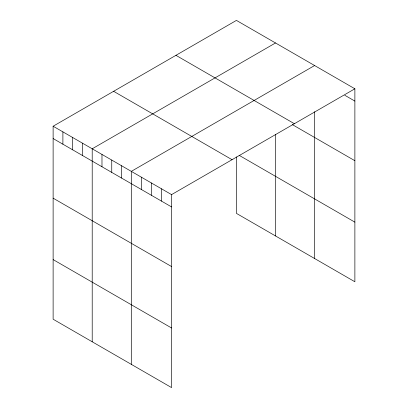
<?xml version="1.0" encoding="UTF-8"?>
<svg xmlns="http://www.w3.org/2000/svg" width="408" height="408" viewBox="0 0 408 408"><rect width="100%" height="100%" fill="white"/><g stroke="black" fill="none" stroke-linecap="round" stroke-linejoin="round"><path stroke-width="0.61" d="M53.122 126.23L171.569 194.616L171.569 387.6L53.122 319.214L53.122 126.23L236.431 20.4L354.878 88.786L354.878 281.77L236.431 213.384L236.431 156.901M275.517 42.968L92.208 148.798L92.208 341.782M314.604 65.535L131.299 171.365L131.299 364.349M171.569 194.616L354.878 88.786M344.811 95.283L354.878 101.097M175.94 55.325L294.387 123.711M292.347 124.618L354.878 160.716M239.144 155.331L354.878 222.146M113.613 91.305L232.06 159.691M53.122 138.547L171.569 206.927M53.122 198.166L171.569 266.551M53.122 259.595L171.569 327.981M314.604 111.736L314.604 258.514M275.517 134.558L275.517 235.951M161.502 188.807L161.502 201.119M151.434 182.993L151.434 195.304M141.367 177.179L141.367 189.49M121.523 165.725L121.523 178.036M111.751 160.084L111.751 172.395M101.98 154.443L101.98 166.755M82.436 143.157L82.436 155.468M72.665 137.516L72.665 149.828M62.893 131.876L62.893 144.187"/></g></svg>
